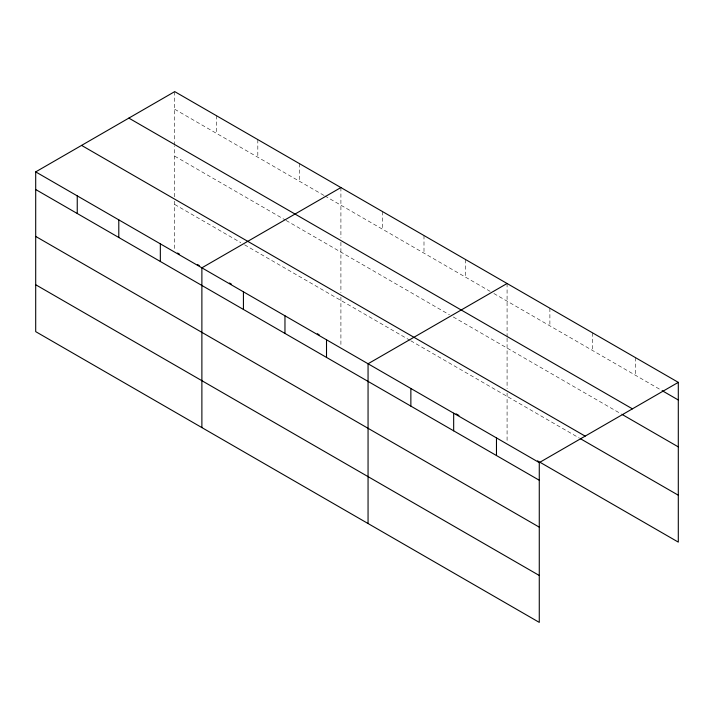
<?xml version="1.0" encoding="UTF-8"?>
<svg xmlns="http://www.w3.org/2000/svg" width="714" height="714" viewBox="0 0 714 714"><rect width="100%" height="100%" fill="white"/><g stroke="black" fill="none" stroke-linecap="round" stroke-linejoin="round"><path stroke-width="0.54" stroke-dasharray="3.57 2.68" d="M174.725 196.796L174.725 146.343M174.725 145.254L174.725 91.615M174.725 109.26L323.906 195.386M324.852 195.931L490.09 291.33M493.865 293.508L661.182 390.112M174.725 156.161L285.198 219.939M286.144 220.483L449.49 314.794M453.265 316.971L621.225 413.942M174.725 204.481L240.814 242.635M244.599 244.822L409.827 340.221M410.773 340.765L579.375 438.101M635.496 357.643L635.496 375.278M592.691 332.929L592.691 350.565M549.887 308.216L549.887 325.852M507.083 283.503L507.083 337.133M507.083 338.231L507.083 388.675M507.083 393.075L507.083 442.18M465.537 259.521L465.537 277.157M423.991 235.531L423.991 253.175M382.445 211.549L382.445 229.185M340.908 187.559L340.908 237.923M340.908 242.287L340.908 292.731M340.908 297.131L340.908 345.139M299.362 163.577L299.362 181.213M257.816 139.587L257.816 157.232M216.271 115.606L216.271 133.241M174.725 201.187L174.725 250.293"/><path stroke-width="1.07" d="M35.7 171.887L539.275 462.618L539.275 622.385L35.7 331.644L35.7 171.887L174.725 91.615L678.3 382.356L678.3 542.113L537.526 460.842M340.908 187.559L201.883 267.821L201.883 427.588M507.083 283.503L368.058 363.765L368.058 523.532M539.275 462.618L678.3 382.356M662.128 390.656L678.3 399.992M128.85 118.105L632.425 408.845M622.18 414.495L678.3 446.893M81.575 145.397L585.15 436.129M580.33 438.655L678.3 495.213M177.554 253.015L179.446 254.104M197.385 264.466L199.277 265.554M229.489 283.003L231.381 284.092M317.302 333.697L319.185 334.786M456.094 413.834L458.932 415.468M35.7 189.522L539.275 480.254M35.7 236.423L539.275 527.155M35.7 284.743L539.275 575.484M496.471 437.905L496.471 455.55M453.667 413.192L453.667 430.837M410.862 388.478L410.862 406.123M326.512 339.784L326.512 357.419M284.966 315.793L284.966 333.438M243.429 291.812L243.429 309.448M160.338 243.84L160.338 261.476M118.792 219.85L118.792 237.494M77.246 195.868L77.246 213.504"/></g></svg>
